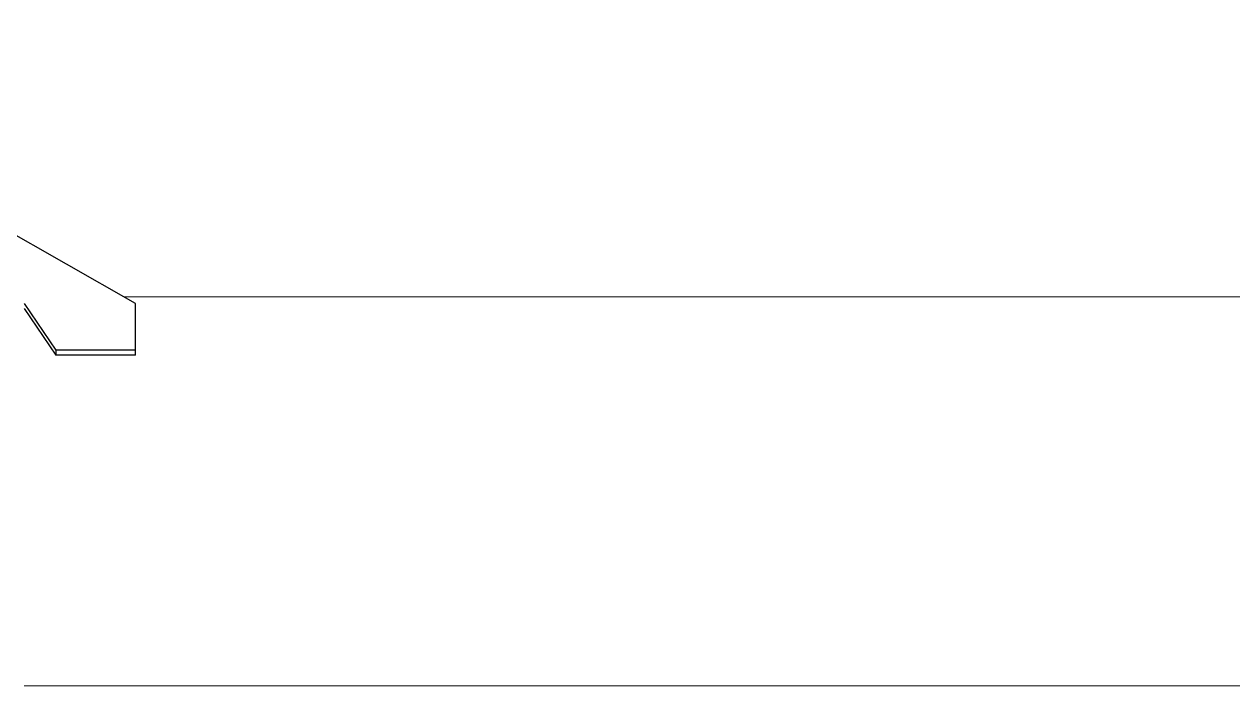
# Model space of a CAD drawing. Header units: millimetres. Extents: x -14999406 to 437, y -232 to 426.
# Drawn here: x 156.5 to 232.5, y 24.3 to 65.9 of the extents above; entities that cross this region are included whole.
import ezdxf

# ---------------------------------------------------------------- set-up
doc = ezdxf.new("R2010")
doc.units = ezdxf.units.MM
doc.header["$LTSCALE"] = 0.25
doc.layers.add('Layer0016', color=7, linetype='Continuous')

msp = doc.modelspace()

# ---------------------------------------------------------------- linework, layer by layer
at = {"layer": 'Layer0016', "color": 3, "linetype": 'Continuous', "lineweight": 25}
for p, q in [((163.527, 48.391), (132.677, 65.943)), ((156.526, 48.391), (158.527, 45.441)), ((156.526, 48.077), (158.527, 45.127)), ((163.527, 45.127), (163.527, 48.391)), ((158.527, 45.441), (158.527, 45.127)), ((163.527, 45.441), (158.527, 45.441)), ((163.527, 45.127), (158.527, 45.127))]:
    msp.add_line(p, q, dxfattribs=at)
at = {"layer": 'Layer0016', "color": 3, "linetype": 'Continuous', "lineweight": 13}
for p, q in [((162.816, 48.795), (337.537, 48.795)), ((156.526, 24.345), (343.827, 24.345))]:
    msp.add_line(p, q, dxfattribs=at)

doc.saveas('drawing.dxf')
